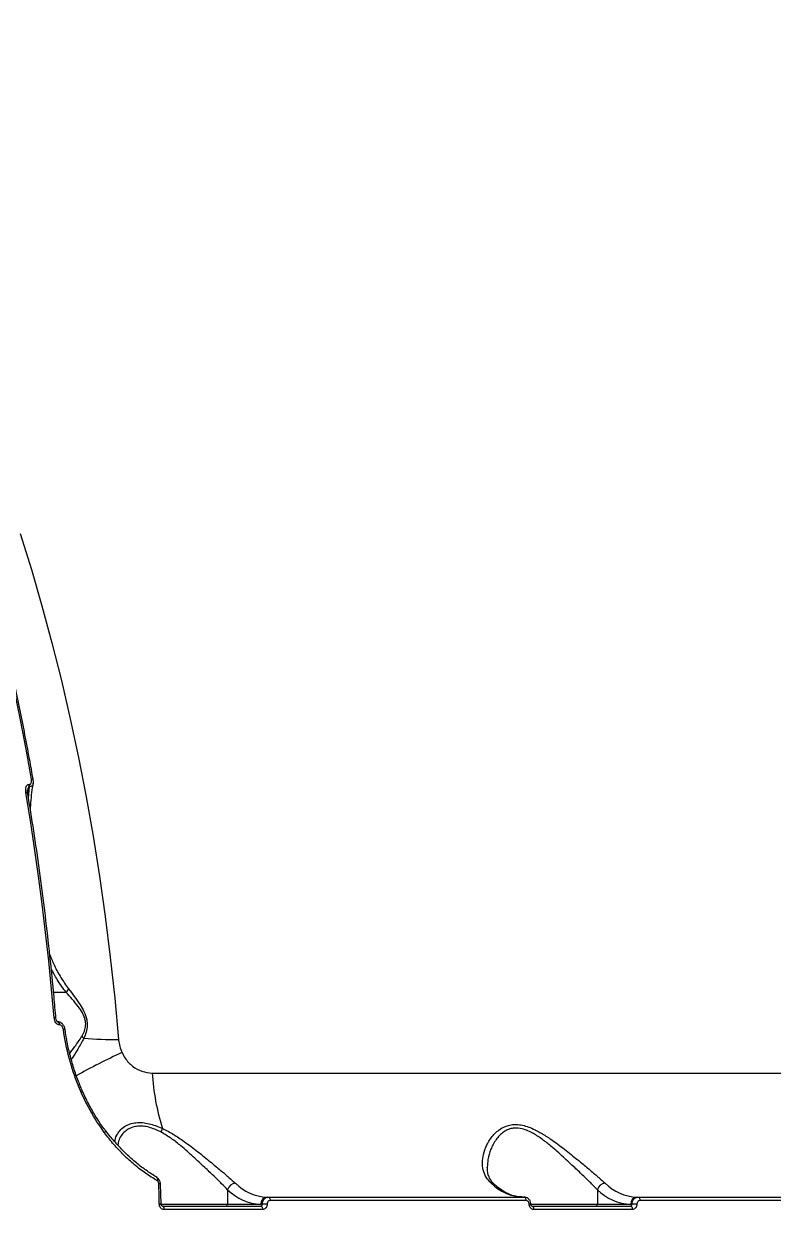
# Model space of a CAD drawing. Header units: millimetres. Extents: x -8327 to 9087, y -6583 to 5996.
# Drawn here: x 4295.4 to 4503.7, y 235.7 to 572.3 of the extents above; entities that cross this region are included whole.
import ezdxf

# ---------------------------------------------------------------- set-up
doc = ezdxf.new("R2010")
doc.units = ezdxf.units.MM
doc.layers.add('DIKOM_ОБЪЕКТ', color=7, linetype='Continuous')
doc.layers.add('DIKOM_РАЗМЕР_ОБЪЕКТА', color=7, linetype='Continuous')
doc.styles.add('style1', font='arial.ttf', dxfattribs={"width": 0.8})
doc.dimstyles.new('1-50', dxfattribs={"dimtxt": 300, "dimasz": 200, "dimexe": 100, "dimexo": 0, "dimgap": 100, "dimtad": 1, "dimtxsty": 'style1', "dimcen": 200, "dimclrd": 7, "dimclre": 7, "dimclrt": 7, "dimadec": 1, "dimazin": 2, "dimtfac": 1, "dimtmove": 0, "dimatfit": 2, "dimfxl": 0, "dimlwd": 25, "dimlwe": 18, "dimarcsym": 0})

# ---------------------------------------------------------------- blocks, each defined once
blk = doc.blocks.new('*D9')
at = {"layer": 'Defpoints', "color": 0, "transparency": 16777216}
for p in [(7087.37, 843.9), (-4957.59, 227.93), (7087.37, -4838.64)]:
    blk.add_point(p, dxfattribs=at)
at = {"layer": 'DIKOM_РАЗМЕР_ОБЪЕКТА', "color": 7, "lineweight": 18, "transparency": 16777216}
for p, q in [((7087.37, 843.9), (7087.37, -4938.64)), ((-4957.59, 227.93), (-4957.59, -4938.64))]:
    blk.add_line(p, q, dxfattribs=at)
at = {"layer": 'DIKOM_РАЗМЕР_ОБЪЕКТА', "color": 7, "lineweight": 25, "transparency": 16777216}
blk.add_line((-4757.59, -4838.64), (6887.37, -4838.64), dxfattribs=at)
at = {"layer": 'DIKOM_РАЗМЕР_ОБЪЕКТА', "color": 7, "transparency": 16777216}
for points in [[(-4757.59, -4805.31), (-4757.59, -4871.97), (-4957.59, -4838.64)], [(6887.37, -4805.31), (6887.37, -4871.97), (7087.37, -4838.64)]]:
    blk.add_solid(points, dxfattribs=at)
at = {"layer": 'DIKOM_РАЗМЕР_ОБЪЕКТА', "color": 7, "transparency": 16777216, "insert": (4098.94, -4585.47), "char_height": 300, "attachment_point": 5, "style": 'style1'}
blk.add_mtext('12040', dxfattribs=at)

msp = doc.modelspace()

# ---------------------------------------------------------------- linework, layer by layer
at = {"layer": 'DIKOM_ОБЪЕКТ', "color": 7, "linetype": 'Continuous', "lineweight": 15}
for p, q in [((4296.764, 360.781), (4296.868, 360.781)), ((4296.762, 360.134), (4296.401, 358.132)), ((4296.599, 356.95), (4296.866, 360.134)), ((4296.866, 360.134), (4296.762, 360.134)), ((4307.09, 302.845), (4303.59, 302.845)), ((4304.764, 294.675), (4304.704, 294.675)), ((4305.272, 293.832), (4305.192, 293.832)), ((4306.784, 292.514), (4306.784, 292.519)), ((4331.005, 280.431), (4631.014, 280.431)), ((4333.485, 243.948), (4333.355, 249.568)), ((4352.001, 247.979), (4352.001, 243.929)), ((4362.983, 245.929), (4363.323, 245.929)), ((4363.323, 245.929), (4434.468, 245.929)), ((4454.861, 247.979), (4454.861, 243.929)), ((4465.843, 245.929), (4466.183, 245.929)), ((4466.183, 245.929), (4537.328, 245.929)), ((4333.454, 243.929), (4352.001, 243.929)), ((4333.799, 243.428), (4361.229, 243.428)), ((4361.743, 242.463), (4334.314, 242.463)), ((4352.001, 243.929), (4361.269, 243.929)), ((4361.269, 243.929), (4361.629, 243.929)), ((4434.983, 244.969), (4363.838, 244.969)), ((4436.314, 243.929), (4454.861, 243.929)), ((4436.659, 243.428), (4464.089, 243.428)), ((4464.603, 242.463), (4437.174, 242.463)), ((4454.861, 243.929), (4464.129, 243.929)), ((4464.129, 243.929), (4464.489, 243.929)), ((4537.843, 244.969), (4466.698, 244.969))]:
    msp.add_line(p, q, dxfattribs=at)
at = {"layer": 'DIKOM_ОБЪЕКТ', "color": 7, "linetype": 'Continuous', "lineweight": 15, "flags": 128}
for points in [[(4294.294, 430.568), (4297.4, 420.598), (4300.347, 410.449), (4303.134, 400.129), (4305.757, 389.65), (4308.214, 379.02), (4310.504, 368.249), (4312.623, 357.348), (4314.569, 346.327), (4316.342, 335.195), (4317.939, 323.964), (4319.359, 312.643), (4320.6, 301.244), (4321.662, 289.776)], [(4297.421, 362.24), (4295.931, 370.523), (4294.353, 378.743), (4292.686, 386.898), (4290.932, 394.984), (4289.092, 402.996), (4287.166, 410.932), (4285.154, 418.789), (4283.059, 426.562)], [(4297.918, 362.091), (4297.912, 362.11), (4297.874, 362.155), (4297.802, 362.191), (4297.701, 362.218), (4297.572, 362.234), (4297.421, 362.24)], [(4303.745, 295.774), (4303.034, 303.726), (4302.244, 311.649), (4301.377, 319.542), (4300.431, 327.401), (4299.408, 335.223), (4298.308, 343.005), (4297.13, 350.746), (4295.877, 358.44)], [(4296.373, 358.295), (4296.372, 358.302), (4296.339, 358.349), (4296.27, 358.388), (4296.167, 358.417), (4296.034, 358.434), (4295.877, 358.44)], [(4304.692, 294.675), (4304.824, 294.637), (4304.957, 294.522), (4305.068, 294.339), (4305.149, 294.103), (4305.192, 293.832)], [(4304.763, 294.675), (4304.904, 294.637), (4305.038, 294.522), (4305.149, 294.339), (4305.229, 294.103), (4305.272, 293.832)], [(4318.029, 264.341), (4318.048, 264.3), (4318.042, 264.234), (4318.007, 264.15), (4317.943, 264.052), (4317.855, 263.942), (4317.744, 263.826)], [(4332.249, 251.326), (4332.336, 251.312), (4332.357, 251.302)], [(4332.357, 251.302), (4332.405, 251.266), (4332.456, 251.19), (4332.484, 251.087), (4332.49, 250.96), (4332.474, 250.814), (4332.435, 250.655), (4332.376, 250.487)], [(4333, 243.967), (4332.986, 244.67), (4332.971, 245.374), (4332.956, 246.077), (4332.94, 246.78), (4332.923, 247.484), (4332.906, 248.187), (4332.888, 248.89), (4332.87, 249.593)], [(4363.323, 245.929), (4363.421, 245.91), (4363.515, 245.856), (4363.603, 245.768), (4363.68, 245.65), (4363.744, 245.505), (4363.793, 245.339), (4363.824, 245.158), (4363.838, 244.969)], [(4434.468, 245.929), (4434.566, 245.91), (4434.66, 245.856), (4434.748, 245.768), (4434.825, 245.65), (4434.889, 245.505), (4434.938, 245.339), (4434.969, 245.158), (4434.983, 244.969)], [(4466.183, 245.929), (4466.281, 245.91), (4466.375, 245.856), (4466.463, 245.768), (4466.54, 245.65), (4466.604, 245.505), (4466.653, 245.339), (4466.684, 245.158), (4466.698, 244.969)], [(4333.799, 243.428), (4333.897, 243.41), (4333.992, 243.356), (4334.08, 243.267), (4334.157, 243.148), (4334.221, 243.002), (4334.27, 242.835), (4334.301, 242.653), (4334.314, 242.463)], [(4361.229, 243.428), (4361.327, 243.41), (4361.421, 243.356), (4361.509, 243.267), (4361.586, 243.148), (4361.651, 243.002), (4361.699, 242.835), (4361.73, 242.653), (4361.743, 242.463)], [(4436.659, 243.428), (4436.758, 243.41), (4436.852, 243.356), (4436.94, 243.267), (4437.017, 243.148), (4437.081, 243.002), (4437.13, 242.835), (4437.161, 242.653), (4437.174, 242.463)], [(4464.089, 243.428), (4464.187, 243.41), (4464.282, 243.356), (4464.369, 243.267), (4464.446, 243.148), (4464.511, 243.002), (4464.559, 242.835), (4464.59, 242.653), (4464.603, 242.463)]]:
    msp.add_lwpolyline(points, dxfattribs=at)
at = {"layer": 'DIKOM_ОБЪЕКТ', "color": 7, "linetype": 'Continuous', "lineweight": 15}
for centre, radius, start, end in [((4294.892, 360.465), 1.899, 349.96028, 9.57523), ((4295.001, 360.465), 1.894, 349.93206, 9.60346), ((4305.28, 304.767), 2.639, 313.27871, 339.97994), ((4303.891, 295.12), 0.671, 59.35652, 102.58003), ((4306.511, 291.638), 0.922, 72.8197, 103.12791), ((4309.848, 288.331), 2.77, 39.65916, 55.44566), ((4321.104, 418.217), 128.442, 265.92722, 270.24919), ((4396.223, 125.499), 176.698, 114.6198, 119.25314), ((4398.377, 284.892), 67.519, 183.78859, 197.11489), ((4310.158, 277.902), 0.878, 285.76553, 318.09128), ((4327.708, 266.495), 6.314, 336.49231, 346.50748), ((4333.019, 247.773), 1.827, 79.40743, 94.69224), ((4354.308, 247.416), 2.375, 93.66054, 166.28356), ((4363.458, 259.042), 13.122, 224.8593, 267.92855), ((4434.602, 259.042), 13.122, 224.8593, 267.92855), ((4425.336, 248.471), 1.316, 48.30077, 91.5241), ((4457.168, 247.416), 2.375, 93.66716, 166.28317), ((4466.318, 259.042), 13.122, 224.85999, 267.92786), ((4361.767, 257.698), 13.778, 224.86016, 267.92748), ((4363.138, 244.061), 1.874, 94.73877, 184.05273), ((4464.627, 257.697), 13.777, 224.85818, 267.92946), ((4465.998, 244.061), 1.874, 94.73619, 184.06319), ((4333.149, 241.514), 2.457, 82.14535, 93.48568), ((4351.534, 243.895), 0.468, 274.71732, 4.10034), ((4362.953, 221.038), 22.929, 89.87964, 93.309), ((4436.009, 241.477), 2.494, 82.25149, 93.42171), ((4454.393, 243.895), 0.469, 274.74497, 4.04119), ((4465.813, 221.023), 22.944, 89.88019, 93.3079)]:
    msp.add_arc(centre, radius, start, end, dxfattribs=at)
for points, knots in [([(4297.918, 362.092), (4297.581, 364.004), (4296.603, 369.548), (4294.867, 378.646), (4292.661, 389.341), (4290.304, 399.915), (4287.796, 410.357), (4285.536, 419.159), (4284.089, 424.453), (4283.569, 426.355)], [0, 0, 0, 0, 0.086465, 0.250743, 0.4150279, 0.5793135, 0.7436053, 0.9078984, 1, 1, 1, 1]), ([(4295.877, 358.44), (4295.843, 358.745), (4295.78, 359.332), (4295.919, 360.057), (4296.176, 360.507), (4296.455, 360.738), (4296.661, 360.767), (4296.764, 360.781)], [0, 0, 0, 0, 0.3047147, 0.5876, 0.7664155, 0.8828433, 1, 1, 1, 1]), ([(4297.915, 361.069), (4297.895, 360.928), (4297.856, 360.642), (4297.588, 360.359), (4297.256, 360.176), (4296.998, 360.148), (4296.866, 360.134)], [0, 0, 0, 0, 0.27763858, 0.56352724, 0.77590008, 1, 1, 1, 1]), ([(4296.868, 360.781), (4296.935, 360.79), (4297.069, 360.808), (4297.246, 360.954), (4297.403, 361.235), (4297.485, 361.686), (4297.443, 362.05), (4297.421, 362.24)], [0, 0, 0, 0, 0.1206092, 0.2406321, 0.4168324, 0.6949736, 1, 1, 1, 1]), ([(4297.154, 353.46), (4297.167, 353.75), (4297.267, 355.878), (4297.521, 358.42), (4297.864, 360.673), (4297.924, 361.067)], [0, 0, 0, 0, 0.1151605, 0.8449224, 1, 1, 1, 1]), ([(4297.936, 361.084), (4297.946, 361.129), (4298.01, 361.427), (4297.999, 361.777), (4297.916, 362.062), (4297.908, 362.091)], [0, 0, 0, 0, 0.137747, 0.9119904, 1, 1, 1, 1]), ([(4296.393, 358.296), (4296.375, 358.371), (4296.299, 358.672), (4296.313, 359.014), (4296.363, 359.207), (4296.368, 359.229)], [0, 0, 0, 0, 0.2252474, 0.9124337, 1, 1, 1, 1]), ([(4304.233, 295.697), (4304.06, 297.689), (4303.56, 303.468), (4302.609, 312.991), (4301.328, 324.238), (4299.887, 335.413), (4298.316, 346.311), (4297.107, 353.919), (4296.45, 357.836), (4296.373, 358.295)], [0, 0, 0, 0, 0.0939959, 0.2725771, 0.4511648, 0.6297533, 0.8083442, 0.9775398, 1, 1, 1, 1]), ([(4296.762, 360.134), (4296.747, 360.132), (4296.714, 360.127), (4296.656, 360.082), (4296.553, 359.936), (4296.432, 359.614), (4296.405, 359.313), (4296.389, 359.136)], [0, 0, 0, 0, 0.0454351, 0.1015924, 0.2032841, 0.5305337, 1, 1, 1, 1]), ([(4302.539, 313.372), (4302.945, 312.361), (4303.836, 310.144), (4305.566, 306.943), (4307.027, 304.892), (4307.76, 303.863)], [0, 0, 0, 0, 0.2943199, 0.6458017, 1, 1, 1, 1]), ([(4307.09, 302.845), (4306.217, 304.009), (4304.653, 306.095), (4303.455, 308.481), (4302.925, 309.535)], [0, 0, 0, 0, 0.5579978, 1, 1, 1, 1]), ([(4307.76, 303.863), (4308.288, 303.177), (4309.35, 301.798), (4310.836, 299.699), (4312.086, 297.554), (4312.845, 295.525), (4313.008, 293.504), (4312.682, 291.712), (4312.221, 290.652), (4311.981, 290.099)], [0, 0, 0, 0, 0.183642, 0.3692279, 0.5090715, 0.6522012, 0.7508491, 0.8702061, 1, 1, 1, 1]), ([(4311.42, 290.613), (4311.686, 291.097), (4312.188, 292.012), (4312.581, 293.611), (4312.445, 295.334), (4311.982, 296.48), (4311.317, 297.727), (4310.334, 299.157), (4308.779, 301.022), (4307.653, 302.237), (4307.09, 302.845)], [0, 0, 0, 0, 0.1297929, 0.2451241, 0.3384632, 0.4557885, 0.4772331, 0.6177235, 0.8086898, 1, 1, 1, 1]), ([(4305.192, 293.832), (4305.097, 293.842), (4304.878, 293.863), (4304.527, 294.064), (4304.165, 294.453), (4303.859, 295.047), (4303.784, 295.523), (4303.745, 295.774)], [0, 0, 0, 0, 0.1205458, 0.2783721, 0.4705529, 0.7208254, 1, 1, 1, 1]), ([(4304.706, 294.674), (4304.707, 294.674), (4304.708, 294.673), (4304.668, 294.694), (4304.606, 294.748), (4304.514, 294.854), (4304.399, 295.041), (4304.272, 295.374), (4304.225, 295.675), (4304.226, 295.86), (4304.226, 295.879)], [0, 0, 0, 0, 0.03743008, 0.10255952, 0.17871431, 0.26485738, 0.40873225, 0.62096755, 0.96010058, 1, 1, 1, 1]), ([(4306.771, 292.517), (4306.761, 292.605), (4306.717, 293.007), (4306.447, 293.629), (4305.948, 294.251), (4305.375, 294.578), (4304.958, 294.711), (4304.762, 294.675), (4304.762, 294.675)], [0, 0, 0, 0, 0.0817222, 0.3759957, 0.6104925, 0.8127729, 0.9991639, 1, 1, 1, 1]), ([(4306.302, 292.536), (4306.267, 292.702), (4306.199, 293.029), (4305.969, 293.432), (4305.703, 293.695), (4305.466, 293.816), (4305.326, 293.828), (4305.272, 293.832)], [0, 0, 0, 0, 0.2734329, 0.5392797, 0.7386258, 0.8989822, 1, 1, 1, 1]), ([(4310.397, 277.057), (4309.487, 279.542), (4307.646, 284.576), (4306.754, 289.861), (4306.302, 292.536)], [0, 0, 0, 0, 0.4938411, 1, 1, 1, 1]), ([(4310.832, 277.324), (4310.721, 277.583), (4310.096, 279.04), (4309.17, 281.807), (4308.083, 285.609), (4307.285, 289.194), (4306.954, 291.51), (4306.81, 292.518)], [0, 0, 0, 0, 0.054031, 0.3030891, 0.5536407, 0.8056003, 1, 1, 1, 1]), ([(4308.062, 285.893), (4308.542, 286.502), (4309.614, 287.861), (4310.778, 289.635), (4311.42, 290.613)], [0, 0, 0, 0, 0.4484509, 1, 1, 1, 1]), ([(4311.981, 290.099), (4311.429, 289.06), (4310.323, 286.98), (4309.097, 285.103), (4308.591, 284.311), (4308.522, 284.203)], [0, 0, 0, 0, 0.4628975, 0.926632, 1, 1, 1, 1]), ([(4321.662, 289.776), (4321.668, 289.718), (4321.725, 289.077), (4321.939, 287.824), (4322.385, 286.705), (4322.612, 286.134)], [0, 0, 0, 0, 0.0468165, 0.514287, 1, 1, 1, 1]), ([(4322.612, 286.134), (4322.882, 285.615), (4323.638, 284.161), (4325.502, 282.236), (4328.14, 280.72), (4330.044, 280.528), (4331.005, 280.431)], [0, 0, 0, 0, 0.1529659, 0.4283695, 0.7114414, 1, 1, 1, 1]), ([(4317.744, 263.826), (4316.34, 265.862), (4313.498, 269.982), (4311.439, 274.68), (4310.397, 277.057)], [0, 0, 0, 0, 0.4941799, 1, 1, 1, 1]), ([(4318.061, 264.366), (4317.716, 264.819), (4316.6, 266.284), (4314.913, 268.963), (4313.025, 272.376), (4311.67, 275.179), (4311.016, 276.867), (4310.838, 277.325)], [0, 0, 0, 0, 0.11727792, 0.37907313, 0.64086207, 0.90238525, 1, 1, 1, 1]), ([(4320.674, 261.229), (4320.673, 261.243), (4320.603, 261.894), (4321.027, 262.991), (4321.916, 264.441), (4323.115, 265.477), (4324.53, 266.198), (4326.038, 266.607), (4327.798, 266.715), (4330.184, 266.415), (4332.266, 265.72), (4333.636, 265.116), (4333.848, 265.022)], [0, 0, 0, 0, 0.0035402, 0.1675409, 0.2942475, 0.4242355, 0.5176078, 0.6133087, 0.7076964, 0.8056953, 0.9699587, 1, 1, 1, 1]), ([(4425.301, 249.786), (4424.8, 250.331), (4423.781, 251.44), (4423.038, 253.413), (4422.804, 255.542), (4423.104, 257.91), (4424.023, 260.488), (4425.666, 263.058), (4427.923, 265.102), (4430.31, 266.048), (4432.368, 266.178), (4434.033, 265.962), (4435.772, 265.441), (4437.863, 264.525), (4440.264, 263.14), (4443.31, 261.058), (4446.667, 258.492), (4449.999, 255.791), (4452.91, 253.365), (4455.249, 251.377), (4456.462, 250.285), (4457.016, 249.786)], [0, 0, 0, 0, 0.0545821, 0.1110304, 0.1659452, 0.2220119, 0.2890719, 0.3579591, 0.4226719, 0.4774012, 0.5047475, 0.533098, 0.5623524, 0.5923815, 0.6398889, 0.688584, 0.7592846, 0.832059, 0.8901599, 0.9498676, 1, 1, 1, 1]), ([(4332.376, 250.487), (4331.292, 251.156), (4329.126, 252.493), (4326.052, 254.881), (4323.106, 257.556), (4320.305, 260.519), (4318.598, 262.724), (4317.744, 263.826)], [0, 0, 0, 0, 0.197682, 0.3953802, 0.5930914, 0.7965468, 1, 1, 1, 1]), ([(4328.975, 253.637), (4328.915, 253.677), (4327.848, 254.389), (4325.886, 256.024), (4323.113, 258.539), (4320.533, 261.345), (4318.858, 263.309), (4318.104, 264.387), (4318.095, 264.4)], [0, 0, 0, 0, 0.0146879, 0.259492, 0.5052833, 0.751391, 0.9969865, 1, 1, 1, 1]), ([(4333.498, 263.977), (4333.303, 264.075), (4332.054, 264.703), (4330.214, 265.403), (4328.106, 265.72), (4327.007, 265.67), (4325.946, 265.491), (4324.934, 265.17), (4323.636, 264.407), (4322.54, 263.303), (4321.71, 261.916), (4321.542, 260.897), (4321.459, 260.39)], [0, 0, 0, 0, 0.03132435, 0.20055858, 0.28865162, 0.38015306, 0.39707447, 0.49356011, 0.59295535, 0.72667395, 0.86410289, 1, 1, 1, 1]), ([(4352.001, 247.979), (4351.467, 248.519), (4350.326, 249.675), (4348.145, 251.786), (4345.503, 254.308), (4342.452, 257.161), (4339.348, 259.892), (4336.375, 262.285), (4334.466, 263.408), (4333.498, 263.977)], [0, 0, 0, 0, 0.12270735, 0.26246308, 0.40601803, 0.574928, 0.74826641, 0.87237095, 1, 1, 1, 1]), ([(4333.848, 265.022), (4334.894, 264.5), (4336.991, 263.453), (4340.272, 261.177), (4343.735, 258.562), (4347.079, 255.837), (4349.988, 253.42), (4352.36, 251.402), (4353.585, 250.3), (4354.156, 249.786)], [0, 0, 0, 0, 0.1281539, 0.2567393, 0.4268122, 0.5968786, 0.7373099, 0.8775755, 1, 1, 1, 1]), ([(4454.861, 247.979), (4454.343, 248.503), (4453.222, 249.639), (4451.073, 251.72), (4448.444, 254.233), (4445.398, 257.078), (4442.385, 259.752), (4439.601, 261.967), (4437.458, 263.419), (4435.548, 264.403), (4433.716, 265.057), (4432.195, 265.201), (4430.855, 265.01), (4429.84, 264.684), (4428.221, 263.738), (4426.532, 261.902), (4425.129, 259.223), (4424.345, 256.597), (4424.267, 254.957), (4424.234, 254.259)], [0, 0, 0, 0, 0.06143199, 0.13314187, 0.2068026, 0.29393196, 0.38335362, 0.44062075, 0.49905195, 0.53304147, 0.56794302, 0.61789787, 0.63120859, 0.66237814, 0.69458642, 0.77153542, 0.85351714, 0.93774992, 1, 1, 1, 1]), ([(4332.41, 251.404), (4332.204, 251.517), (4331.02, 252.167), (4329.9, 252.972), (4328.975, 253.637)], [0, 0, 0, 0, 0.1745518, 1, 1, 1, 1]), ([(4426.242, 249.459), (4426.127, 249.557), (4425.681, 249.933), (4425.13, 250.704), (4424.572, 251.811), (4424.255, 252.998), (4424.247, 253.873), (4424.244, 254.256)], [0, 0, 0, 0, 0.0752385, 0.2906317, 0.5342506, 0.7957423, 1, 1, 1, 1]), ([(4333.339, 249.568), (4333.339, 249.655), (4333.342, 249.999), (4333.123, 250.556), (4332.737, 251.082), (4332.399, 251.252), (4332.271, 251.316)], [0, 0, 0, 0, 0.11915466, 0.47149969, 0.79984666, 1, 1, 1, 1]), ([(4332.87, 249.593), (4332.857, 249.706), (4332.832, 249.932), (4332.676, 250.231), (4332.507, 250.406), (4332.398, 250.473), (4332.376, 250.487)], [0, 0, 0, 0, 0.3067128, 0.6132682, 0.9193626, 1, 1, 1, 1]), ([(4434.128, 245.929), (4433.858, 245.936), (4433.023, 245.958), (4431.625, 246.221), (4429.94, 246.84), (4428.284, 247.77), (4427.046, 248.7), (4426.367, 249.313), (4426.215, 249.45)], [0, 0, 0, 0, 0.1027251, 0.3181873, 0.5309166, 0.738459, 0.9415003, 1, 1, 1, 1]), ([(4361.629, 243.929), (4361.636, 244.076), (4361.653, 244.449), (4361.853, 245.011), (4362.236, 245.518), (4362.746, 245.862), (4363.131, 245.906), (4363.323, 245.929)], [0, 0, 0, 0, 0.1417116, 0.3564003, 0.5709487, 0.785456, 1, 1, 1, 1]), ([(4436.331, 243.948), (4436.334, 244.006), (4436.348, 244.32), (4436.154, 244.889), (4435.703, 245.499), (4435.089, 245.846), (4434.597, 245.972), (4434.344, 245.911), (4434.3, 245.901)], [0, 0, 0, 0, 0.0539326, 0.2916893, 0.5387689, 0.7514797, 0.9573208, 1, 1, 1, 1]), ([(4464.489, 243.929), (4464.496, 244.076), (4464.513, 244.449), (4464.714, 245.011), (4465.096, 245.518), (4465.606, 245.862), (4465.991, 245.906), (4466.183, 245.929)], [0, 0, 0, 0, 0.1417224, 0.356427, 0.5709404, 0.7855124, 1, 1, 1, 1]), ([(4334.314, 242.463), (4334.219, 242.47), (4333.98, 242.489), (4333.616, 242.669), (4333.283, 243.009), (4333.053, 243.459), (4333.018, 243.798), (4333, 243.967)], [0, 0, 0, 0, 0.14060752, 0.35507767, 0.56988635, 0.78487685, 1, 1, 1, 1]), ([(4333.773, 243.442), (4333.756, 243.441), (4333.727, 243.44), (4333.626, 243.527), (4333.548, 243.649), (4333.496, 243.803), (4333.48, 243.952), (4333.489, 244.038), (4333.493, 244.069)], [0, 0, 0, 0, 0.2756069, 0.4589945, 0.6094842, 0.7622135, 0.9132989, 1, 1, 1, 1]), ([(4361.229, 243.428), (4361.276, 243.434), (4361.372, 243.445), (4361.496, 243.531), (4361.586, 243.658), (4361.629, 243.799), (4361.629, 243.892), (4361.629, 243.929)], [0, 0, 0, 0, 0.213867, 0.4282439, 0.64284, 0.8579009, 1, 1, 1, 1]), ([(4363.001, 243.967), (4362.997, 243.856), (4362.986, 243.576), (4362.84, 243.153), (4362.556, 242.772), (4362.176, 242.513), (4361.888, 242.48), (4361.743, 242.463)], [0, 0, 0, 0, 0.141844, 0.3567224, 0.5713473, 0.7856878, 1, 1, 1, 1]), ([(4363.838, 244.969), (4363.742, 244.958), (4363.549, 244.936), (4363.296, 244.763), (4363.108, 244.509), (4363.01, 244.227), (4363.003, 244.041), (4363.001, 243.967)], [0, 0, 0, 0, 0.2142093, 0.4285813, 0.6431538, 0.8580903, 1, 1, 1, 1]), ([(4435.86, 243.967), (4435.848, 244.079), (4435.825, 244.305), (4435.671, 244.605), (4435.448, 244.832), (4435.205, 244.952), (4435.046, 244.964), (4434.983, 244.969)], [0, 0, 0, 0, 0.2151415, 0.4301667, 0.6451234, 0.8595594, 1, 1, 1, 1]), ([(4437.174, 242.463), (4437.079, 242.47), (4436.84, 242.489), (4436.475, 242.669), (4436.143, 243.009), (4435.913, 243.459), (4435.878, 243.798), (4435.86, 243.967)], [0, 0, 0, 0, 0.1406107, 0.3550856, 0.569833, 0.784872, 1, 1, 1, 1]), ([(4436.633, 243.442), (4436.616, 243.441), (4436.588, 243.44), (4436.486, 243.527), (4436.409, 243.649), (4436.356, 243.803), (4436.34, 243.952), (4436.349, 244.038), (4436.353, 244.069)], [0, 0, 0, 0, 0.2755612, 0.4590365, 0.6094392, 0.7622327, 0.9132984, 1, 1, 1, 1]), ([(4464.089, 243.428), (4464.136, 243.434), (4464.232, 243.445), (4464.356, 243.531), (4464.446, 243.658), (4464.489, 243.799), (4464.489, 243.892), (4464.489, 243.929)], [0, 0, 0, 0, 0.2139738, 0.42814234, 0.64274978, 0.85790479, 1, 1, 1, 1]), ([(4465.861, 243.967), (4465.857, 243.856), (4465.847, 243.576), (4465.7, 243.153), (4465.417, 242.772), (4465.036, 242.513), (4464.747, 242.48), (4464.603, 242.463)], [0, 0, 0, 0, 0.1418369, 0.3567358, 0.5712936, 0.7856986, 1, 1, 1, 1]), ([(4466.698, 244.969), (4466.602, 244.958), (4466.409, 244.936), (4466.156, 244.763), (4465.968, 244.509), (4465.871, 244.227), (4465.864, 244.041), (4465.861, 243.967)], [0, 0, 0, 0, 0.2143199, 0.4286745, 0.6432295, 0.8581018, 1, 1, 1, 1])]:
    msp.add_open_spline(points, degree=3, knots=knots, dxfattribs=at)

# ---------------------------------------------------------------- dimensions: what is measured, and where the dimension line sits
at = {"layer": 'DIKOM_РАЗМЕР_ОБЪЕКТА'}
dim = msp.add_linear_dim(base=(7087.366, -4838.641), p1=(-4957.594, 227.929), p2=(7087.366, 843.902), text='12040', dimstyle='1-50', dxfattribs=at)
dim.commit()
dim.dimension.update_dxf_attribs({"geometry": '*D9', "text_midpoint": (4098.945, -4838.641), "dimtype": 160})

doc.saveas('drawing.dxf')
